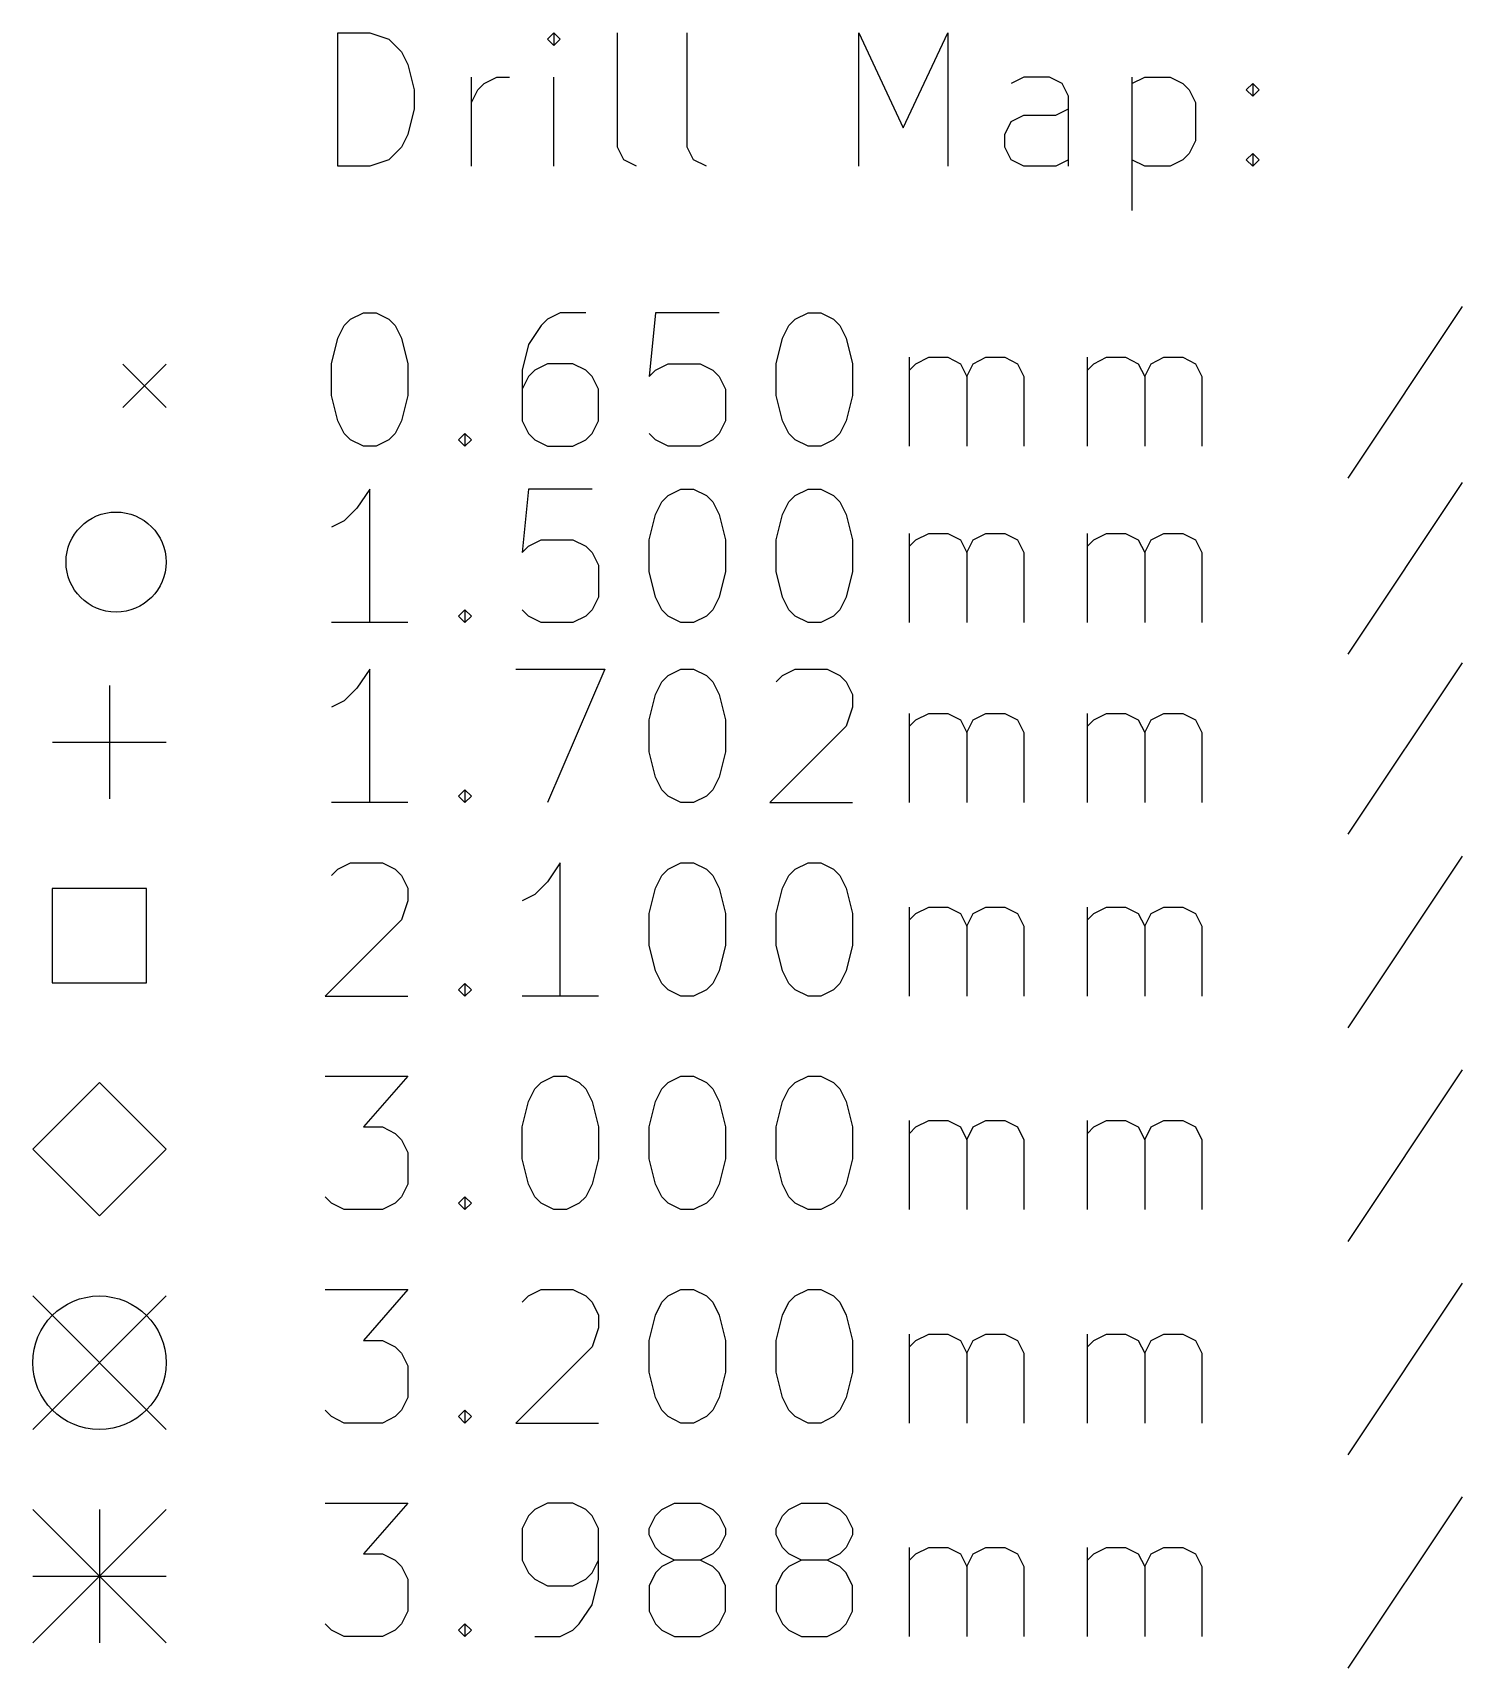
# Model space of a CAD drawing. Extents: x 77 to 254, y -163 to -33.
# Drawn here: x 76.72 to 98.15, y -162.81 to -138.29 of the extents above; entities that cross this region are included whole.
import ezdxf

# ---------------------------------------------------------------- set-up
doc = ezdxf.new("R2010")
doc.units = 0
doc.layers.add('BLACK', color=7, linetype='CONTINUOUS')

msp = doc.modelspace()

# ---------------------------------------------------------------- linework, layer by layer
at = {"layer": 'BLACK', "linetype": 'CONTINUOUS'}
for p, q in [((81.2912, -140.29), (81.2912, -138.29)), ((81.2912, -138.29), (81.7674, -138.29)), ((81.7674, -138.29), (82.0531, -138.385)), ((82.0531, -138.385), (82.2436, -138.575)), ((84.5293, -138.29), (84.434, -138.385)), ((84.434, -138.385), (84.5293, -138.48)), ((84.6245, -138.385), (84.5293, -138.29)), ((84.5293, -138.29), (84.5293, -138.48)), ((84.5293, -138.48), (84.6245, -138.385)), ((85.4817, -140.004), (85.4817, -138.29)), ((86.5293, -140.004), (86.5293, -138.29)), ((89.1007, -140.29), (89.1007, -138.29)), ((89.1007, -138.29), (89.7674, -139.718)), ((89.7674, -139.718), (90.434, -138.29)), ((90.434, -138.29), (90.434, -140.29)), ((82.2436, -138.575), (82.3388, -138.766)), ((82.3388, -138.766), (82.434, -139.147)), ((83.2912, -140.29), (83.2912, -138.956)), ((83.4817, -139.052), (83.6721, -138.956)), ((83.6721, -138.956), (83.8626, -138.956)), ((84.5293, -140.29), (84.5293, -138.956)), ((91.5769, -138.956), (91.3864, -139.052)), ((91.9579, -138.956), (91.5769, -138.956)), ((92.1483, -139.052), (91.9579, -138.956)), ((93.196, -138.956), (93.196, -140.956)), ((93.196, -139.052), (93.3864, -138.956)), ((93.3864, -138.956), (93.7674, -138.956)), ((93.7674, -138.956), (93.9579, -139.052)), ((82.434, -139.147), (82.434, -139.433)), ((83.2912, -139.337), (83.3864, -139.147)), ((83.3864, -139.147), (83.4817, -139.052)), ((92.2436, -139.242), (92.1483, -139.052)), ((92.2436, -140.29), (92.2436, -139.242)), ((93.9579, -139.052), (94.0531, -139.147)), ((94.0531, -139.147), (94.1483, -139.337)), ((94.9102, -139.147), (95.0055, -139.052)), ((95.0055, -139.242), (94.9102, -139.147)), ((95.0055, -139.052), (95.1007, -139.147)), ((95.0055, -139.052), (95.0055, -139.242)), ((95.1007, -139.147), (95.0055, -139.242)), ((82.434, -139.433), (82.3388, -139.814)), ((92.0531, -139.528), (92.2436, -139.433)), ((94.1483, -139.337), (94.1483, -139.909)), ((91.2912, -139.814), (91.3864, -139.623)), ((91.3864, -139.623), (91.5769, -139.528)), ((91.5769, -139.528), (92.0531, -139.528)), ((82.3388, -139.814), (82.2436, -140.004)), ((91.2912, -140.004), (91.2912, -139.814)), ((94.1483, -139.909), (94.0531, -140.099)), ((82.0531, -140.195), (81.7674, -140.29)), ((82.2436, -140.004), (82.0531, -140.195)), ((85.5769, -140.195), (85.4817, -140.004)), ((85.7674, -140.29), (85.5769, -140.195)), ((86.6245, -140.195), (86.5293, -140.004)), ((86.815, -140.29), (86.6245, -140.195)), ((91.3864, -140.195), (91.2912, -140.004)), ((91.5769, -140.29), (91.3864, -140.195)), ((92.2436, -140.195), (92.0531, -140.29)), ((93.3864, -140.29), (93.196, -140.195)), ((93.9579, -140.195), (93.7674, -140.29)), ((94.0531, -140.099), (93.9579, -140.195)), ((94.9102, -140.195), (95.0055, -140.099)), ((95.0055, -140.29), (94.9102, -140.195)), ((95.0055, -140.099), (95.1007, -140.195)), ((95.0055, -140.099), (95.0055, -140.29)), ((95.1007, -140.195), (95.0055, -140.29)), ((81.7674, -140.29), (81.2912, -140.29)), ((92.0531, -140.29), (91.5769, -140.29)), ((93.7674, -140.29), (93.3864, -140.29)), ((98.1483, -142.395), (96.434, -144.966)), ((81.2912, -142.871), (81.3864, -142.68)), ((81.3864, -142.68), (81.4817, -142.585)), ((81.4817, -142.585), (81.6721, -142.49)), ((81.6721, -142.49), (81.8626, -142.49)), ((81.8626, -142.49), (82.0531, -142.585)), ((82.0531, -142.585), (82.1483, -142.68)), ((82.1483, -142.68), (82.2436, -142.871)), ((84.3388, -142.68), (84.1483, -142.966)), ((84.434, -142.585), (84.3388, -142.68)), ((84.6245, -142.49), (84.434, -142.585)), ((85.0055, -142.49), (84.6245, -142.49)), ((86.0531, -142.49), (85.9579, -143.442)), ((87.0055, -142.49), (86.0531, -142.49)), ((87.9579, -142.871), (88.0531, -142.68)), ((88.0531, -142.68), (88.1483, -142.585)), ((88.1483, -142.585), (88.3388, -142.49)), ((88.3388, -142.49), (88.5293, -142.49)), ((88.5293, -142.49), (88.7198, -142.585)), ((88.7198, -142.585), (88.815, -142.68)), ((88.815, -142.68), (88.9102, -142.871)), ((81.196, -143.252), (81.2912, -142.871)), ((82.2436, -142.871), (82.3388, -143.252)), ((87.8626, -143.252), (87.9579, -142.871)), ((88.9102, -142.871), (89.0055, -143.252)), ((84.1483, -142.966), (84.0531, -143.347)), ((89.8626, -144.49), (89.8626, -143.156)), ((89.9579, -143.252), (90.1483, -143.156)), ((90.1483, -143.156), (90.434, -143.156)), ((90.434, -143.156), (90.6245, -143.252)), ((90.815, -143.252), (91.0055, -143.156)), ((91.0055, -143.156), (91.2912, -143.156)), ((91.2912, -143.156), (91.4817, -143.252)), ((92.5293, -144.49), (92.5293, -143.156)), ((92.6245, -143.252), (92.815, -143.156)), ((92.815, -143.156), (93.1007, -143.156)), ((93.1007, -143.156), (93.2912, -143.252)), ((93.4817, -143.252), (93.6721, -143.156)), ((93.6721, -143.156), (93.9579, -143.156)), ((93.9579, -143.156), (94.1483, -143.252)), ((78.065, -143.26), (78.715, -143.91)), ((78.715, -143.26), (78.065, -143.91)), ((81.196, -143.728), (81.196, -143.252)), ((82.3388, -143.252), (82.3388, -143.728)), ((84.0531, -143.347), (84.0531, -144.109)), ((84.2436, -143.347), (84.1483, -143.442)), ((84.434, -143.252), (84.2436, -143.347)), ((84.815, -143.252), (84.434, -143.252)), ((85.0055, -143.347), (84.815, -143.252)), ((85.1007, -143.442), (85.0055, -143.347)), ((85.9579, -143.442), (86.0531, -143.347)), ((86.0531, -143.347), (86.2436, -143.252)), ((86.2436, -143.252), (86.7198, -143.252)), ((86.7198, -143.252), (86.9102, -143.347)), ((86.9102, -143.347), (87.0055, -143.442)), ((87.8626, -143.728), (87.8626, -143.252)), ((89.0055, -143.252), (89.0055, -143.728)), ((89.8626, -143.347), (89.9579, -143.252)), ((90.6245, -143.252), (90.7198, -143.442)), ((90.7198, -143.442), (90.815, -143.252)), ((91.4817, -143.252), (91.5769, -143.442)), ((92.5293, -143.347), (92.6245, -143.252)), ((93.2912, -143.252), (93.3864, -143.442)), ((93.3864, -143.442), (93.4817, -143.252)), ((94.1483, -143.252), (94.2436, -143.442)), ((84.1483, -143.442), (84.0531, -143.633)), ((85.196, -143.633), (85.1007, -143.442)), ((85.196, -144.109), (85.196, -143.633)), ((87.0055, -143.442), (87.1007, -143.633)), ((87.1007, -143.633), (87.1007, -144.109)), ((90.7198, -143.442), (90.7198, -144.49)), ((91.5769, -143.442), (91.5769, -144.49)), ((93.3864, -143.442), (93.3864, -144.49)), ((94.2436, -143.442), (94.2436, -144.49)), ((81.2912, -144.109), (81.196, -143.728)), ((82.3388, -143.728), (82.2436, -144.109)), ((87.9579, -144.109), (87.8626, -143.728)), ((89.0055, -143.728), (88.9102, -144.109)), ((81.3864, -144.299), (81.2912, -144.109)), ((82.2436, -144.109), (82.1483, -144.299)), ((84.0531, -144.109), (84.1483, -144.299)), ((85.1007, -144.299), (85.196, -144.109)), ((87.1007, -144.109), (87.0055, -144.299)), ((88.0531, -144.299), (87.9579, -144.109)), ((88.9102, -144.109), (88.815, -144.299)), ((81.4817, -144.395), (81.3864, -144.299)), ((81.6721, -144.49), (81.4817, -144.395)), ((82.0531, -144.395), (81.8626, -144.49)), ((82.1483, -144.299), (82.0531, -144.395)), ((83.1007, -144.395), (83.196, -144.299)), ((83.196, -144.49), (83.1007, -144.395)), ((83.196, -144.299), (83.2912, -144.395)), ((83.196, -144.299), (83.196, -144.49)), ((83.2912, -144.395), (83.196, -144.49)), ((84.1483, -144.299), (84.2436, -144.395)), ((84.2436, -144.395), (84.434, -144.49)), ((84.815, -144.49), (85.0055, -144.395)), ((85.0055, -144.395), (85.1007, -144.299)), ((86.0531, -144.395), (85.9579, -144.299)), ((86.2436, -144.49), (86.0531, -144.395)), ((86.9102, -144.395), (86.7198, -144.49)), ((87.0055, -144.299), (86.9102, -144.395)), ((88.1483, -144.395), (88.0531, -144.299)), ((88.3388, -144.49), (88.1483, -144.395)), ((88.7198, -144.395), (88.5293, -144.49)), ((88.815, -144.299), (88.7198, -144.395)), ((81.8626, -144.49), (81.6721, -144.49)), ((84.434, -144.49), (84.815, -144.49)), ((86.7198, -144.49), (86.2436, -144.49)), ((88.5293, -144.49), (88.3388, -144.49)), ((81.7674, -145.13), (81.5769, -145.415)), ((81.7674, -147.13), (81.7674, -145.13)), ((84.1483, -145.13), (84.0531, -146.082)), ((85.1007, -145.13), (84.1483, -145.13)), ((86.2436, -145.225), (86.434, -145.13)), ((86.434, -145.13), (86.6245, -145.13)), ((86.6245, -145.13), (86.815, -145.225)), ((88.1483, -145.225), (88.3388, -145.13)), ((88.3388, -145.13), (88.5293, -145.13)), ((88.5293, -145.13), (88.7198, -145.225)), ((98.1483, -145.035), (96.434, -147.606)), ((86.0531, -145.511), (86.1483, -145.32)), ((86.1483, -145.32), (86.2436, -145.225)), ((86.815, -145.225), (86.9102, -145.32)), ((86.9102, -145.32), (87.0055, -145.511)), ((87.9579, -145.511), (88.0531, -145.32)), ((88.0531, -145.32), (88.1483, -145.225)), ((88.7198, -145.225), (88.815, -145.32)), ((88.815, -145.32), (88.9102, -145.511)), ((81.3864, -145.606), (81.196, -145.701)), ((81.5769, -145.415), (81.3864, -145.606)), ((85.9579, -145.892), (86.0531, -145.511)), ((87.0055, -145.511), (87.1007, -145.892)), ((87.8626, -145.892), (87.9579, -145.511)), ((88.9102, -145.511), (89.0055, -145.892)), ((89.8626, -147.13), (89.8626, -145.796)), ((89.9579, -145.892), (90.1483, -145.796)), ((90.1483, -145.796), (90.434, -145.796)), ((90.434, -145.796), (90.6245, -145.892)), ((90.815, -145.892), (91.0055, -145.796)), ((91.0055, -145.796), (91.2912, -145.796)), ((91.2912, -145.796), (91.4817, -145.892)), ((92.5293, -147.13), (92.5293, -145.796)), ((92.6245, -145.892), (92.815, -145.796)), ((92.815, -145.796), (93.1007, -145.796)), ((93.1007, -145.796), (93.2912, -145.892)), ((93.4817, -145.892), (93.6721, -145.796)), ((93.6721, -145.796), (93.9579, -145.796)), ((93.9579, -145.796), (94.1483, -145.892)), ((84.0531, -146.082), (84.1483, -145.987)), ((84.1483, -145.987), (84.3388, -145.892)), ((84.3388, -145.892), (84.815, -145.892)), ((84.815, -145.892), (85.0055, -145.987)), ((85.0055, -145.987), (85.1007, -146.082)), ((85.1007, -146.082), (85.196, -146.273)), ((85.9579, -146.368), (85.9579, -145.892)), ((87.1007, -145.892), (87.1007, -146.368)), ((87.8626, -146.368), (87.8626, -145.892)), ((89.0055, -145.892), (89.0055, -146.368)), ((89.8626, -145.987), (89.9579, -145.892)), ((90.6245, -145.892), (90.7198, -146.082)), ((90.7198, -146.082), (90.815, -145.892)), ((90.7198, -146.082), (90.7198, -147.13)), ((91.4817, -145.892), (91.5769, -146.082)), ((91.5769, -146.082), (91.5769, -147.13)), ((92.5293, -145.987), (92.6245, -145.892)), ((93.2912, -145.892), (93.3864, -146.082)), ((93.3864, -146.082), (93.4817, -145.892)), ((93.3864, -146.082), (93.3864, -147.13)), ((94.1483, -145.892), (94.2436, -146.082)), ((94.2436, -146.082), (94.2436, -147.13)), ((85.196, -146.273), (85.196, -146.749)), ((86.0531, -146.749), (85.9579, -146.368)), ((87.1007, -146.368), (87.0055, -146.749)), ((87.9579, -146.749), (87.8626, -146.368)), ((89.0055, -146.368), (88.9102, -146.749)), ((85.196, -146.749), (85.1007, -146.939)), ((86.1483, -146.939), (86.0531, -146.749)), ((87.0055, -146.749), (86.9102, -146.939)), ((88.0531, -146.939), (87.9579, -146.749)), ((88.9102, -146.749), (88.815, -146.939)), ((83.1007, -147.035), (83.196, -146.939)), ((83.196, -147.13), (83.1007, -147.035)), ((83.196, -146.939), (83.2912, -147.035)), ((83.196, -146.939), (83.196, -147.13)), ((83.2912, -147.035), (83.196, -147.13)), ((84.1483, -147.035), (84.0531, -146.939)), ((84.3388, -147.13), (84.1483, -147.035)), ((85.0055, -147.035), (84.815, -147.13)), ((85.1007, -146.939), (85.0055, -147.035)), ((86.2436, -147.035), (86.1483, -146.939)), ((86.434, -147.13), (86.2436, -147.035)), ((86.815, -147.035), (86.6245, -147.13)), ((86.9102, -146.939), (86.815, -147.035)), ((88.1483, -147.035), (88.0531, -146.939)), ((88.3388, -147.13), (88.1483, -147.035)), ((88.7198, -147.035), (88.5293, -147.13)), ((88.815, -146.939), (88.7198, -147.035)), ((82.3388, -147.13), (81.196, -147.13)), ((84.815, -147.13), (84.3388, -147.13)), ((86.6245, -147.13), (86.434, -147.13)), ((88.5293, -147.13), (88.3388, -147.13)), ((81.7674, -147.83), (81.5769, -148.115)), ((81.7674, -149.83), (81.7674, -147.83)), ((83.9579, -147.83), (85.2912, -147.83)), ((85.2912, -147.83), (84.434, -149.83)), ((86.2436, -147.925), (86.434, -147.83)), ((86.434, -147.83), (86.6245, -147.83)), ((86.6245, -147.83), (86.815, -147.925)), ((87.9579, -147.925), (88.1483, -147.83)), ((88.1483, -147.83), (88.6245, -147.83)), ((88.6245, -147.83), (88.815, -147.925)), ((98.1483, -147.735), (96.434, -150.306)), ((77.8641, -148.074), (77.8641, -149.776)), ((86.0531, -148.211), (86.1483, -148.02)), ((86.1483, -148.02), (86.2436, -147.925)), ((86.815, -147.925), (86.9102, -148.02)), ((86.9102, -148.02), (87.0055, -148.211)), ((87.8626, -148.02), (87.9579, -147.925)), ((88.815, -147.925), (88.9102, -148.02)), ((88.9102, -148.02), (89.0055, -148.211)), ((81.3864, -148.306), (81.196, -148.401)), ((81.5769, -148.115), (81.3864, -148.306)), ((85.9579, -148.592), (86.0531, -148.211)), ((87.0055, -148.211), (87.1007, -148.592)), ((89.0055, -148.211), (89.0055, -148.401)), ((89.0055, -148.401), (88.9102, -148.687)), ((89.8626, -149.83), (89.8626, -148.496)), ((89.9579, -148.592), (90.1483, -148.496)), ((90.1483, -148.496), (90.434, -148.496)), ((90.434, -148.496), (90.6245, -148.592)), ((90.815, -148.592), (91.0055, -148.496)), ((91.0055, -148.496), (91.2912, -148.496)), ((91.2912, -148.496), (91.4817, -148.592)), ((92.5293, -149.83), (92.5293, -148.496)), ((92.6245, -148.592), (92.815, -148.496)), ((92.815, -148.496), (93.1007, -148.496)), ((93.1007, -148.496), (93.2912, -148.592)), ((93.4817, -148.592), (93.6721, -148.496)), ((93.6721, -148.496), (93.9579, -148.496)), ((93.9579, -148.496), (94.1483, -148.592)), ((85.9579, -149.068), (85.9579, -148.592)), ((87.1007, -148.592), (87.1007, -149.068)), ((88.9102, -148.687), (87.7674, -149.83)), ((89.8626, -148.687), (89.9579, -148.592)), ((90.6245, -148.592), (90.7198, -148.782)), ((90.7198, -148.782), (90.815, -148.592)), ((90.7198, -148.782), (90.7198, -149.83)), ((91.4817, -148.592), (91.5769, -148.782)), ((91.5769, -148.782), (91.5769, -149.83)), ((92.5293, -148.687), (92.6245, -148.592)), ((93.2912, -148.592), (93.3864, -148.782)), ((93.3864, -148.782), (93.4817, -148.592)), ((93.3864, -148.782), (93.3864, -149.83)), ((94.1483, -148.592), (94.2436, -148.782)), ((94.2436, -148.782), (94.2436, -149.83)), ((77.0132, -148.925), (78.715, -148.925)), ((86.0531, -149.449), (85.9579, -149.068)), ((87.1007, -149.068), (87.0055, -149.449)), ((86.1483, -149.639), (86.0531, -149.449)), ((87.0055, -149.449), (86.9102, -149.639)), ((83.1007, -149.735), (83.196, -149.639)), ((83.196, -149.83), (83.1007, -149.735)), ((83.196, -149.639), (83.2912, -149.735)), ((83.196, -149.639), (83.196, -149.83)), ((83.2912, -149.735), (83.196, -149.83)), ((86.2436, -149.735), (86.1483, -149.639)), ((86.434, -149.83), (86.2436, -149.735)), ((86.815, -149.735), (86.6245, -149.83)), ((86.9102, -149.639), (86.815, -149.735)), ((82.3388, -149.83), (81.196, -149.83)), ((86.6245, -149.83), (86.434, -149.83)), ((87.7674, -149.83), (89.0055, -149.83)), ((81.2912, -150.827), (81.4817, -150.732)), ((81.4817, -150.732), (81.9579, -150.732)), ((81.9579, -150.732), (82.1483, -150.827)), ((84.6245, -150.732), (84.434, -151.017)), ((84.6245, -152.732), (84.6245, -150.732)), ((86.2436, -150.827), (86.434, -150.732)), ((86.434, -150.732), (86.6245, -150.732)), ((86.6245, -150.732), (86.815, -150.827)), ((88.1483, -150.827), (88.3388, -150.732)), ((88.3388, -150.732), (88.5293, -150.732)), ((88.5293, -150.732), (88.7198, -150.827)), ((98.1483, -150.636), (96.434, -153.208)), ((81.196, -150.922), (81.2912, -150.827)), ((82.1483, -150.827), (82.2436, -150.922)), ((82.2436, -150.922), (82.3388, -151.113)), ((84.434, -151.017), (84.2436, -151.208)), ((86.0531, -151.113), (86.1483, -150.922)), ((86.1483, -150.922), (86.2436, -150.827)), ((86.815, -150.827), (86.9102, -150.922)), ((86.9102, -150.922), (87.0055, -151.113)), ((87.9579, -151.113), (88.0531, -150.922)), ((88.0531, -150.922), (88.1483, -150.827)), ((88.7198, -150.827), (88.815, -150.922)), ((88.815, -150.922), (88.9102, -151.113)), ((78.4221, -151.12), (77.0079, -151.12)), ((77.0079, -151.12), (77.0079, -152.534)), ((78.4221, -152.534), (78.4221, -151.12)), ((82.3388, -151.113), (82.3388, -151.303)), ((84.2436, -151.208), (84.0531, -151.303)), ((85.9579, -151.493), (86.0531, -151.113)), ((87.0055, -151.113), (87.1007, -151.493)), ((87.8626, -151.493), (87.9579, -151.113)), ((88.9102, -151.113), (89.0055, -151.493)), ((82.3388, -151.303), (82.2436, -151.589)), ((85.9579, -151.97), (85.9579, -151.493)), ((87.1007, -151.493), (87.1007, -151.97)), ((87.8626, -151.97), (87.8626, -151.493)), ((89.0055, -151.493), (89.0055, -151.97)), ((89.8626, -152.732), (89.8626, -151.398)), ((89.8626, -151.589), (89.9579, -151.493)), ((89.9579, -151.493), (90.1483, -151.398)), ((90.1483, -151.398), (90.434, -151.398)), ((90.434, -151.398), (90.6245, -151.493)), ((90.6245, -151.493), (90.7198, -151.684)), ((90.7198, -151.684), (90.815, -151.493)), ((90.815, -151.493), (91.0055, -151.398)), ((91.0055, -151.398), (91.2912, -151.398)), ((91.2912, -151.398), (91.4817, -151.493)), ((91.4817, -151.493), (91.5769, -151.684)), ((92.5293, -152.732), (92.5293, -151.398)), ((92.5293, -151.589), (92.6245, -151.493)), ((92.6245, -151.493), (92.815, -151.398)), ((92.815, -151.398), (93.1007, -151.398)), ((93.1007, -151.398), (93.2912, -151.493)), ((93.2912, -151.493), (93.3864, -151.684)), ((93.3864, -151.684), (93.4817, -151.493)), ((93.4817, -151.493), (93.6721, -151.398)), ((93.6721, -151.398), (93.9579, -151.398)), ((93.9579, -151.398), (94.1483, -151.493)), ((94.1483, -151.493), (94.2436, -151.684)), ((82.2436, -151.589), (81.1007, -152.732)), ((90.7198, -151.684), (90.7198, -152.732)), ((91.5769, -151.684), (91.5769, -152.732)), ((93.3864, -151.684), (93.3864, -152.732)), ((94.2436, -151.684), (94.2436, -152.732)), ((86.0531, -152.351), (85.9579, -151.97)), ((87.1007, -151.97), (87.0055, -152.351)), ((87.9579, -152.351), (87.8626, -151.97)), ((89.0055, -151.97), (88.9102, -152.351)), ((86.1483, -152.541), (86.0531, -152.351)), ((87.0055, -152.351), (86.9102, -152.541)), ((88.0531, -152.541), (87.9579, -152.351)), ((88.9102, -152.351), (88.815, -152.541)), ((77.0079, -152.534), (78.4221, -152.534)), ((81.1007, -152.732), (82.3388, -152.732)), ((83.1007, -152.636), (83.196, -152.541)), ((83.196, -152.732), (83.1007, -152.636)), ((83.196, -152.541), (83.2912, -152.636)), ((83.196, -152.541), (83.196, -152.732)), ((83.2912, -152.636), (83.196, -152.732)), ((85.196, -152.732), (84.0531, -152.732)), ((86.2436, -152.636), (86.1483, -152.541)), ((86.434, -152.732), (86.2436, -152.636)), ((86.6245, -152.732), (86.434, -152.732)), ((86.815, -152.636), (86.6245, -152.732)), ((86.9102, -152.541), (86.815, -152.636)), ((88.1483, -152.636), (88.0531, -152.541)), ((88.3388, -152.732), (88.1483, -152.636)), ((88.5293, -152.732), (88.3388, -152.732)), ((88.7198, -152.636), (88.5293, -152.732)), ((88.815, -152.541), (88.7198, -152.636)), ((81.1007, -153.932), (82.3388, -153.932)), ((82.3388, -153.932), (81.6721, -154.693)), ((84.3388, -154.027), (84.5293, -153.932)), ((84.5293, -153.932), (84.7198, -153.932)), ((84.7198, -153.932), (84.9102, -154.027)), ((86.2436, -154.027), (86.434, -153.932)), ((86.434, -153.932), (86.6245, -153.932)), ((86.6245, -153.932), (86.815, -154.027)), ((88.1483, -154.027), (88.3388, -153.932)), ((88.3388, -153.932), (88.5293, -153.932)), ((88.5293, -153.932), (88.7198, -154.027)), ((98.1483, -153.836), (96.434, -156.408)), ((77.715, -154.027), (76.715, -155.027)), ((78.715, -155.027), (77.715, -154.027)), ((84.1483, -154.313), (84.2436, -154.122)), ((84.2436, -154.122), (84.3388, -154.027)), ((84.9102, -154.027), (85.0055, -154.122)), ((85.0055, -154.122), (85.1007, -154.313)), ((86.0531, -154.313), (86.1483, -154.122)), ((86.1483, -154.122), (86.2436, -154.027)), ((86.815, -154.027), (86.9102, -154.122)), ((86.9102, -154.122), (87.0055, -154.313)), ((87.9579, -154.313), (88.0531, -154.122)), ((88.0531, -154.122), (88.1483, -154.027)), ((88.7198, -154.027), (88.815, -154.122)), ((88.815, -154.122), (88.9102, -154.313)), ((84.0531, -154.693), (84.1483, -154.313)), ((85.1007, -154.313), (85.196, -154.693)), ((85.9579, -154.693), (86.0531, -154.313)), ((87.0055, -154.313), (87.1007, -154.693)), ((87.8626, -154.693), (87.9579, -154.313)), ((88.9102, -154.313), (89.0055, -154.693)), ((81.6721, -154.693), (81.9579, -154.693)), ((81.9579, -154.693), (82.1483, -154.789)), ((84.0531, -155.17), (84.0531, -154.693)), ((85.196, -154.693), (85.196, -155.17)), ((85.9579, -155.17), (85.9579, -154.693)), ((87.1007, -154.693), (87.1007, -155.17)), ((87.8626, -155.17), (87.8626, -154.693)), ((89.0055, -154.693), (89.0055, -155.17)), ((89.8626, -155.932), (89.8626, -154.598)), ((89.8626, -154.789), (89.9579, -154.693)), ((89.9579, -154.693), (90.1483, -154.598)), ((90.1483, -154.598), (90.434, -154.598)), ((90.434, -154.598), (90.6245, -154.693)), ((90.6245, -154.693), (90.7198, -154.884)), ((90.7198, -154.884), (90.815, -154.693)), ((90.815, -154.693), (91.0055, -154.598)), ((91.0055, -154.598), (91.2912, -154.598)), ((91.2912, -154.598), (91.4817, -154.693)), ((91.4817, -154.693), (91.5769, -154.884)), ((92.5293, -155.932), (92.5293, -154.598)), ((92.5293, -154.789), (92.6245, -154.693)), ((92.6245, -154.693), (92.815, -154.598)), ((92.815, -154.598), (93.1007, -154.598)), ((93.1007, -154.598), (93.2912, -154.693)), ((93.2912, -154.693), (93.3864, -154.884)), ((93.3864, -154.884), (93.4817, -154.693)), ((93.4817, -154.693), (93.6721, -154.598)), ((93.6721, -154.598), (93.9579, -154.598)), ((93.9579, -154.598), (94.1483, -154.693)), ((94.1483, -154.693), (94.2436, -154.884)), ((82.1483, -154.789), (82.2436, -154.884)), ((82.2436, -154.884), (82.3388, -155.074)), ((90.7198, -154.884), (90.7198, -155.932)), ((91.5769, -154.884), (91.5769, -155.932)), ((93.3864, -154.884), (93.3864, -155.932)), ((94.2436, -154.884), (94.2436, -155.932)), ((76.715, -155.027), (77.715, -156.027)), ((77.715, -156.027), (78.715, -155.027)), ((82.3388, -155.074), (82.3388, -155.551)), ((84.1483, -155.551), (84.0531, -155.17)), ((85.196, -155.17), (85.1007, -155.551)), ((86.0531, -155.551), (85.9579, -155.17)), ((87.1007, -155.17), (87.0055, -155.551)), ((87.9579, -155.551), (87.8626, -155.17)), ((89.0055, -155.17), (88.9102, -155.551)), ((82.3388, -155.551), (82.2436, -155.741)), ((84.2436, -155.741), (84.1483, -155.551)), ((85.1007, -155.551), (85.0055, -155.741)), ((86.1483, -155.741), (86.0531, -155.551)), ((87.0055, -155.551), (86.9102, -155.741)), ((88.0531, -155.741), (87.9579, -155.551)), ((88.9102, -155.551), (88.815, -155.741)), ((81.196, -155.836), (81.1007, -155.741)), ((81.3864, -155.932), (81.196, -155.836)), ((81.9579, -155.932), (81.3864, -155.932)), ((82.1483, -155.836), (81.9579, -155.932)), ((82.2436, -155.741), (82.1483, -155.836)), ((83.1007, -155.836), (83.196, -155.741)), ((83.196, -155.932), (83.1007, -155.836)), ((83.196, -155.741), (83.2912, -155.836)), ((83.196, -155.741), (83.196, -155.932)), ((83.2912, -155.836), (83.196, -155.932)), ((84.3388, -155.836), (84.2436, -155.741)), ((84.5293, -155.932), (84.3388, -155.836)), ((84.7198, -155.932), (84.5293, -155.932)), ((84.9102, -155.836), (84.7198, -155.932)), ((85.0055, -155.741), (84.9102, -155.836)), ((86.2436, -155.836), (86.1483, -155.741)), ((86.434, -155.932), (86.2436, -155.836)), ((86.6245, -155.932), (86.434, -155.932)), ((86.815, -155.836), (86.6245, -155.932)), ((86.9102, -155.741), (86.815, -155.836)), ((88.1483, -155.836), (88.0531, -155.741)), ((88.3388, -155.932), (88.1483, -155.836)), ((88.5293, -155.932), (88.3388, -155.932)), ((88.7198, -155.836), (88.5293, -155.932)), ((88.815, -155.741), (88.7198, -155.836)), ((81.1007, -157.132), (82.3388, -157.132)), ((82.3388, -157.132), (81.6721, -157.893)), ((84.1483, -157.227), (84.3388, -157.132)), ((84.3388, -157.132), (84.815, -157.132)), ((84.815, -157.132), (85.0055, -157.227)), ((86.2436, -157.227), (86.434, -157.132)), ((86.434, -157.132), (86.6245, -157.132)), ((86.6245, -157.132), (86.815, -157.227)), ((88.1483, -157.227), (88.3388, -157.132)), ((88.3388, -157.132), (88.5293, -157.132)), ((88.5293, -157.132), (88.7198, -157.227)), ((98.1483, -157.036), (96.434, -159.608)), ((76.715, -157.227), (78.715, -159.227)), ((78.715, -157.227), (76.715, -159.227)), ((84.0531, -157.322), (84.1483, -157.227)), ((85.0055, -157.227), (85.1007, -157.322)), ((85.1007, -157.322), (85.196, -157.513)), ((86.0531, -157.513), (86.1483, -157.322)), ((86.1483, -157.322), (86.2436, -157.227)), ((86.815, -157.227), (86.9102, -157.322)), ((86.9102, -157.322), (87.0055, -157.513)), ((87.9579, -157.513), (88.0531, -157.322)), ((88.0531, -157.322), (88.1483, -157.227)), ((88.7198, -157.227), (88.815, -157.322)), ((88.815, -157.322), (88.9102, -157.513)), ((85.196, -157.513), (85.196, -157.703)), ((85.9579, -157.893), (86.0531, -157.513)), ((87.0055, -157.513), (87.1007, -157.893)), ((87.8626, -157.893), (87.9579, -157.513)), ((88.9102, -157.513), (89.0055, -157.893)), ((81.6721, -157.893), (81.9579, -157.893)), ((81.9579, -157.893), (82.1483, -157.989)), ((85.196, -157.703), (85.1007, -157.989)), ((85.9579, -158.37), (85.9579, -157.893)), ((87.1007, -157.893), (87.1007, -158.37)), ((87.8626, -158.37), (87.8626, -157.893)), ((89.0055, -157.893), (89.0055, -158.37)), ((89.8626, -159.132), (89.8626, -157.798)), ((89.8626, -157.989), (89.9579, -157.893)), ((89.9579, -157.893), (90.1483, -157.798)), ((90.1483, -157.798), (90.434, -157.798)), ((90.434, -157.798), (90.6245, -157.893)), ((90.6245, -157.893), (90.7198, -158.084)), ((90.7198, -158.084), (90.815, -157.893)), ((90.815, -157.893), (91.0055, -157.798)), ((91.0055, -157.798), (91.2912, -157.798)), ((91.2912, -157.798), (91.4817, -157.893)), ((91.4817, -157.893), (91.5769, -158.084)), ((92.5293, -159.132), (92.5293, -157.798)), ((92.5293, -157.989), (92.6245, -157.893)), ((92.6245, -157.893), (92.815, -157.798)), ((92.815, -157.798), (93.1007, -157.798)), ((93.1007, -157.798), (93.2912, -157.893)), ((93.2912, -157.893), (93.3864, -158.084)), ((93.3864, -158.084), (93.4817, -157.893)), ((93.4817, -157.893), (93.6721, -157.798)), ((93.6721, -157.798), (93.9579, -157.798)), ((93.9579, -157.798), (94.1483, -157.893)), ((94.1483, -157.893), (94.2436, -158.084)), ((82.1483, -157.989), (82.2436, -158.084)), ((82.2436, -158.084), (82.3388, -158.274)), ((85.1007, -157.989), (83.9579, -159.132)), ((90.7198, -158.084), (90.7198, -159.132)), ((91.5769, -158.084), (91.5769, -159.132)), ((93.3864, -158.084), (93.3864, -159.132)), ((94.2436, -158.084), (94.2436, -159.132)), ((82.3388, -158.274), (82.3388, -158.751)), ((86.0531, -158.751), (85.9579, -158.37)), ((87.1007, -158.37), (87.0055, -158.751)), ((87.9579, -158.751), (87.8626, -158.37)), ((89.0055, -158.37), (88.9102, -158.751)), ((82.3388, -158.751), (82.2436, -158.941)), ((86.1483, -158.941), (86.0531, -158.751)), ((87.0055, -158.751), (86.9102, -158.941)), ((88.0531, -158.941), (87.9579, -158.751)), ((88.9102, -158.751), (88.815, -158.941)), ((81.196, -159.036), (81.1007, -158.941)), ((81.3864, -159.132), (81.196, -159.036)), ((82.1483, -159.036), (81.9579, -159.132)), ((82.2436, -158.941), (82.1483, -159.036)), ((83.1007, -159.036), (83.196, -158.941)), ((83.196, -159.132), (83.1007, -159.036)), ((83.196, -158.941), (83.2912, -159.036)), ((83.196, -158.941), (83.196, -159.132)), ((83.2912, -159.036), (83.196, -159.132)), ((86.2436, -159.036), (86.1483, -158.941)), ((86.434, -159.132), (86.2436, -159.036)), ((86.815, -159.036), (86.6245, -159.132)), ((86.9102, -158.941), (86.815, -159.036)), ((88.1483, -159.036), (88.0531, -158.941)), ((88.3388, -159.132), (88.1483, -159.036)), ((88.7198, -159.036), (88.5293, -159.132)), ((88.815, -158.941), (88.7198, -159.036)), ((81.9579, -159.132), (81.3864, -159.132)), ((83.9579, -159.132), (85.196, -159.132)), ((86.6245, -159.132), (86.434, -159.132)), ((88.5293, -159.132), (88.3388, -159.132)), ((81.1007, -160.332), (82.3388, -160.332)), ((82.3388, -160.332), (81.6721, -161.093)), ((84.434, -160.332), (84.2436, -160.427)), ((84.815, -160.332), (84.434, -160.332)), ((85.0055, -160.427), (84.815, -160.332)), ((86.1483, -160.427), (86.3388, -160.332)), ((86.3388, -160.332), (86.7198, -160.332)), ((86.7198, -160.332), (86.9102, -160.427)), ((88.0531, -160.427), (88.2436, -160.332)), ((88.2436, -160.332), (88.6245, -160.332)), ((88.6245, -160.332), (88.815, -160.427)), ((98.1483, -160.236), (96.434, -162.808)), ((76.715, -160.427), (78.715, -162.427)), ((78.715, -160.427), (76.715, -162.427)), ((77.715, -160.427), (77.715, -162.427)), ((84.1483, -160.522), (84.0531, -160.713)), ((84.2436, -160.427), (84.1483, -160.522)), ((85.1007, -160.522), (85.0055, -160.427)), ((85.196, -160.713), (85.1007, -160.522)), ((85.9579, -160.713), (86.0531, -160.522)), ((86.0531, -160.522), (86.1483, -160.427)), ((86.9102, -160.427), (87.0055, -160.522)), ((87.0055, -160.522), (87.1007, -160.713)), ((87.8626, -160.713), (87.9579, -160.522)), ((87.9579, -160.522), (88.0531, -160.427)), ((88.815, -160.427), (88.9102, -160.522)), ((88.9102, -160.522), (89.0055, -160.713)), ((84.0531, -160.713), (84.0531, -161.189)), ((85.196, -161.474), (85.196, -160.713)), ((85.9579, -160.808), (85.9579, -160.713)), ((86.0531, -160.998), (85.9579, -160.808)), ((87.1007, -160.808), (87.0055, -160.998)), ((87.1007, -160.713), (87.1007, -160.808)), ((87.8626, -160.808), (87.8626, -160.713)), ((87.9579, -160.998), (87.8626, -160.808)), ((89.0055, -160.808), (88.9102, -160.998)), ((89.0055, -160.713), (89.0055, -160.808)), ((86.1483, -161.093), (86.0531, -160.998)), ((87.0055, -160.998), (86.9102, -161.093)), ((88.0531, -161.093), (87.9579, -160.998)), ((88.9102, -160.998), (88.815, -161.093)), ((89.8626, -162.332), (89.8626, -160.998)), ((89.9579, -161.093), (90.1483, -160.998)), ((90.1483, -160.998), (90.434, -160.998)), ((90.434, -160.998), (90.6245, -161.093)), ((90.815, -161.093), (91.0055, -160.998)), ((91.0055, -160.998), (91.2912, -160.998)), ((91.2912, -160.998), (91.4817, -161.093)), ((92.5293, -162.332), (92.5293, -160.998)), ((92.6245, -161.093), (92.815, -160.998)), ((92.815, -160.998), (93.1007, -160.998)), ((93.1007, -160.998), (93.2912, -161.093)), ((93.4817, -161.093), (93.6721, -160.998)), ((93.6721, -160.998), (93.9579, -160.998)), ((93.9579, -160.998), (94.1483, -161.093)), ((81.6721, -161.093), (81.9579, -161.093)), ((81.9579, -161.093), (82.1483, -161.189)), ((82.1483, -161.189), (82.2436, -161.284)), ((82.2436, -161.284), (82.3388, -161.474)), ((84.0531, -161.189), (84.1483, -161.379)), ((85.1007, -161.379), (85.196, -161.189)), ((86.1483, -161.284), (86.0531, -161.379)), ((86.3388, -161.189), (86.1483, -161.093)), ((86.3388, -161.189), (86.1483, -161.284)), ((86.7198, -161.189), (86.3388, -161.189)), ((86.9102, -161.093), (86.7198, -161.189)), ((86.9102, -161.284), (86.7198, -161.189)), ((87.0055, -161.379), (86.9102, -161.284)), ((88.0531, -161.284), (87.9579, -161.379)), ((88.2436, -161.189), (88.0531, -161.093)), ((88.2436, -161.189), (88.0531, -161.284)), ((88.6245, -161.189), (88.2436, -161.189)), ((88.815, -161.093), (88.6245, -161.189)), ((88.815, -161.284), (88.6245, -161.189)), ((88.9102, -161.379), (88.815, -161.284)), ((89.8626, -161.189), (89.9579, -161.093)), ((90.6245, -161.093), (90.7198, -161.284)), ((90.7198, -161.284), (90.815, -161.093)), ((90.7198, -161.284), (90.7198, -162.332)), ((91.4817, -161.093), (91.5769, -161.284)), ((91.5769, -161.284), (91.5769, -162.332)), ((92.5293, -161.189), (92.6245, -161.093)), ((93.2912, -161.093), (93.3864, -161.284)), ((93.3864, -161.284), (93.4817, -161.093)), ((93.3864, -161.284), (93.3864, -162.332)), ((94.1483, -161.093), (94.2436, -161.284)), ((94.2436, -161.284), (94.2436, -162.332)), ((76.715, -161.427), (78.715, -161.427)), ((82.3388, -161.474), (82.3388, -161.951)), ((84.1483, -161.379), (84.2436, -161.474)), ((84.2436, -161.474), (84.434, -161.57)), ((84.434, -161.57), (84.815, -161.57)), ((84.815, -161.57), (85.0055, -161.474)), ((85.0055, -161.474), (85.1007, -161.379)), ((85.1007, -161.855), (85.196, -161.474)), ((86.0531, -161.379), (85.9579, -161.57)), ((85.9579, -161.57), (85.9579, -161.951)), ((87.1007, -161.57), (87.0055, -161.379)), ((87.1007, -161.951), (87.1007, -161.57)), ((87.9579, -161.379), (87.8626, -161.57)), ((87.8626, -161.57), (87.8626, -161.951)), ((89.0055, -161.57), (88.9102, -161.379)), ((89.0055, -161.951), (89.0055, -161.57)), ((82.3388, -161.951), (82.2436, -162.141)), ((84.9102, -162.141), (85.1007, -161.855)), ((85.9579, -161.951), (86.0531, -162.141)), ((87.0055, -162.141), (87.1007, -161.951)), ((87.8626, -161.951), (87.9579, -162.141)), ((88.9102, -162.141), (89.0055, -161.951)), ((81.196, -162.236), (81.1007, -162.141)), ((81.3864, -162.332), (81.196, -162.236)), ((82.1483, -162.236), (81.9579, -162.332)), ((82.2436, -162.141), (82.1483, -162.236)), ((83.1007, -162.236), (83.196, -162.141)), ((83.196, -162.332), (83.1007, -162.236)), ((83.196, -162.141), (83.2912, -162.236)), ((83.196, -162.141), (83.196, -162.332)), ((83.2912, -162.236), (83.196, -162.332)), ((84.6245, -162.332), (84.815, -162.236)), ((84.815, -162.236), (84.9102, -162.141)), ((86.0531, -162.141), (86.1483, -162.236)), ((86.1483, -162.236), (86.3388, -162.332)), ((86.7198, -162.332), (86.9102, -162.236)), ((86.9102, -162.236), (87.0055, -162.141)), ((87.9579, -162.141), (88.0531, -162.236)), ((88.0531, -162.236), (88.2436, -162.332)), ((88.6245, -162.332), (88.815, -162.236)), ((88.815, -162.236), (88.9102, -162.141)), ((81.9579, -162.332), (81.3864, -162.332)), ((84.2436, -162.332), (84.6245, -162.332)), ((86.3388, -162.332), (86.7198, -162.332)), ((88.2436, -162.332), (88.6245, -162.332))]:
    msp.add_line(p, q, dxfattribs=at)
at = {"layer": 'BLACK'}
for centre, radius in [((77.965, -146.225), 0.75), ((77.715, -158.227), 1)]:
    msp.add_circle(centre, radius, dxfattribs=at)

doc.saveas('drawing.dxf')
